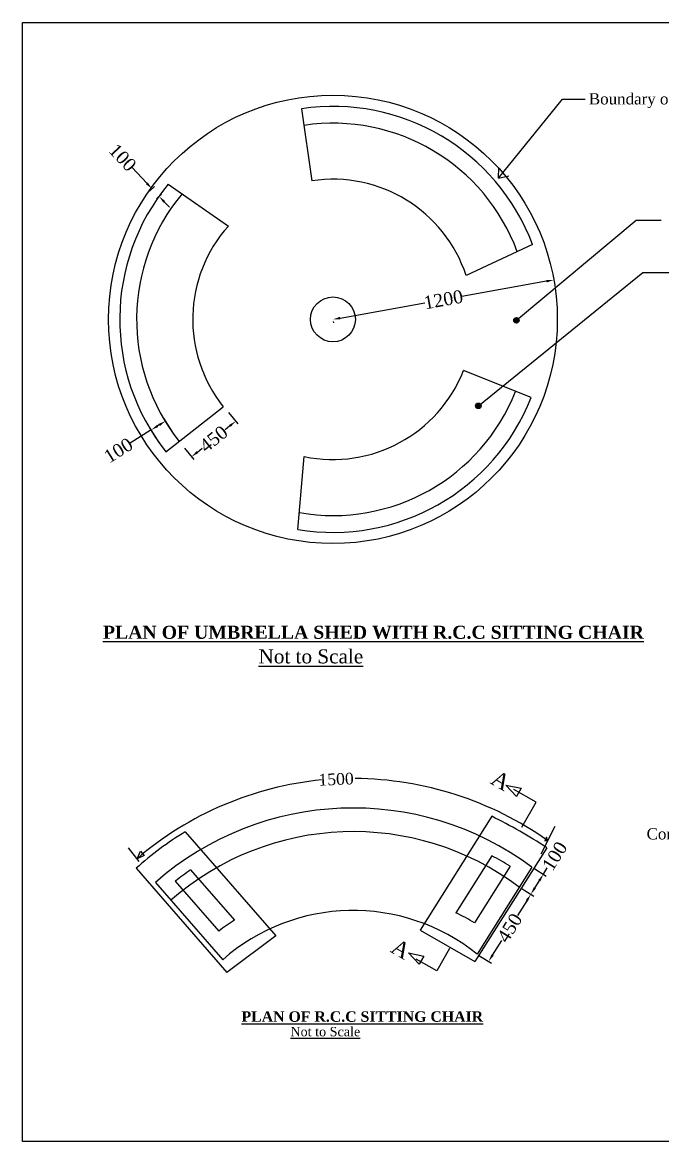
# Model space of a CAD drawing. Header units: metres. Extents: x -1354 to 3686, y -9962 to -7697.
# Drawn here: x 2879.5 to 2947.9, y -7836.2 to -7716.4 of the extents above; entities that cross this region are included whole.
import ezdxf

# ---------------------------------------------------------------- set-up
doc = ezdxf.new("R2010")
doc.units = ezdxf.units.M
doc.layers.add('sheet', color=1, linetype='Continuous', lineweight=15)
doc.styles.add('dim', font='isocp.shx')
doc.styles.get("Standard").update_dxf_attribs({"font": 'times.ttf'})
doc.dimstyles.new('STANDARD$0', dxfattribs={"dimscale": 0, "dimtxt": 8, "dimasz": 8, "dimexe": 4, "dimexo": 0, "dimgap": 2, "dimtad": 1, "dimdec": 0, "dimzin": 0, "dimdsep": 46, "dimtxsty": 'dim', "dimblk": 'DOTSMALL', "dimcen": 1, "dimclrd": 6, "dimclre": 6, "dimclrt": 256, "dimadec": 0, "dimazin": 0, "dimtfac": 1, "dimtdec": 0, "dimtix": 1, "dimtofl": 0, "dimtmove": 1, "dimatfit": 3, "dimldrblk": 'DOTSMALL', "dimfxl": 6, "dimtolj": 1, "dimtzin": 0, "dimarcsym": 0})

# ---------------------------------------------------------------- blocks, each defined once
blk = doc.blocks.new('*D907')
at = {"layer": 'Defpoints', "color": 0, "lineweight": -3}
for p in [(2936.32, -7743.96), (2936.32, -7743.96), (2912.69, -7748.19)]:
    blk.add_point(p, dxfattribs=at)
at = {"layer": 'sheet', "color": 0, "lineweight": -2}
for p, q in [((2935.53, -7744.1), (2926.47, -7745.72)), ((2936.35, -7744.18), (2936.38, -7744.32)), ((2913.48, -7748.05), (2922.53, -7746.43)), ((2912.73, -7748.4), (2912.75, -7748.55))]:
    blk.add_line(p, q, dxfattribs=at)
at = {"layer": 'sheet', "color": 0, "lineweight": -3}
for points in [[(2935.5, -7743.97), (2935.55, -7744.24), (2936.32, -7743.96)], [(2913.45, -7747.91), (2913.5, -7748.18), (2912.69, -7748.19)]]:
    blk.add_solid(points, dxfattribs=at)
at = {"layer": 'sheet', "color": 0, "lineweight": -3, "insert": (2924.5, -7746.07), "char_height": 0.35, "attachment_point": 5, "rotation": 10.1361}
blk.add_mtext('\\A1;{\\H4x;1200}', dxfattribs=at)
blk = doc.blocks.new('*D908')
at = {"layer": 'Defpoints', "color": 0, "lineweight": -3}
for p in [(2893.26, -7760.02), (2894.22, -7761.56), (2895.75, -7760.61)]:
    blk.add_point(p, dxfattribs=at)
at = {"layer": 'sheet', "color": 0, "lineweight": -2}
for p, q in [((2895.63, -7760.42), (2894.59, -7758.76)), ((2893.26, -7760.02), (2891, -7761.43)), ((2894.11, -7761.37), (2893.07, -7759.71)), ((2894.11, -7759.49), (2893.94, -7759.6))]:
    blk.add_line(p, q, dxfattribs=at)
at = {"layer": 'sheet', "color": 0, "lineweight": -3}
for points in [[(2894.04, -7759.38), (2894.18, -7759.61), (2894.79, -7759.07)], [(2893.87, -7759.48), (2894.01, -7759.71), (2893.26, -7760.02)]]:
    blk.add_solid(points, dxfattribs=at)
at = {"layer": 'sheet', "color": 0, "lineweight": -3, "insert": (2889.74, -7762.21), "char_height": 0.35, "attachment_point": 5, "rotation": 31.9027}
blk.add_mtext('\\A1;{\\H4x;100}', dxfattribs=at)
blk = doc.blocks.new('*D909')
at = {"layer": 'Defpoints', "color": 0, "lineweight": -3}
for p in [(2892.9, -7734.6), (2894.1, -7735.02), (2893.67, -7735.42)]:
    blk.add_point(p, dxfattribs=at)
at = {"layer": 'sheet', "color": 0, "lineweight": -2}
for p, q in [((2892.78, -7733.62), (2891.21, -7731.94)), ((2893.06, -7734.45), (2893.6, -7733.95)), ((2893.83, -7735.27), (2894.36, -7734.77)), ((2894.65, -7735.6), (2895.2, -7736.19))]:
    blk.add_line(p, q, dxfattribs=at)
at = {"layer": 'sheet', "color": 0, "lineweight": -3}
for points in [[(2892.88, -7733.53), (2892.68, -7733.71), (2893.33, -7734.2)], [(2894.74, -7735.51), (2894.55, -7735.7), (2894.1, -7735.02)]]:
    blk.add_solid(points, dxfattribs=at)
at = {"layer": 'sheet', "color": 0, "lineweight": -3, "insert": (2890.19, -7730.86), "char_height": 0.35, "attachment_point": 5, "rotation": 313.2269}
blk.add_mtext('\\A1;{\\H4x;100}', dxfattribs=at)
blk = doc.blocks.new('*D910')
at = {"layer": 'Defpoints', "color": 0, "lineweight": -3}
for p in [(2901.39, -7757.97), (2902.29, -7759.09), (2896.67, -7761.79)]:
    blk.add_point(p, dxfattribs=at)
at = {"layer": 'sheet', "color": 0, "lineweight": -2}
for p, q in [((2901.53, -7758.14), (2902.52, -7759.37)), ((2901.67, -7759.59), (2901.16, -7760)), ((2896.81, -7761.96), (2897.8, -7763.18)), ((2898.19, -7762.4), (2898.69, -7761.99))]:
    blk.add_line(p, q, dxfattribs=at)
at = {"layer": 'sheet', "color": 0, "lineweight": -3}
for points in [[(2901.58, -7759.49), (2901.75, -7759.69), (2902.29, -7759.09)], [(2898.11, -7762.29), (2898.28, -7762.5), (2897.57, -7762.9)]]:
    blk.add_solid(points, dxfattribs=at)
at = {"layer": 'sheet', "color": 0, "lineweight": -3, "insert": (2899.93, -7760.99), "char_height": 0.35, "attachment_point": 5, "rotation": 38.939}
blk.add_mtext('\\A1;{\\H4x;450}', dxfattribs=at)
blk = doc.blocks.new('*D916')
at = {"layer": 'Defpoints', "color": 0, "lineweight": -3}
for p in [(2932.62, -7808.97), (2928.11, -7816.15), (2929.34, -7816.92)]:
    blk.add_point(p, dxfattribs=at)
at = {"layer": 'sheet', "color": 0, "lineweight": -2}
for p, q in [((2932.81, -7809.09), (2934.16, -7809.93)), ((2933.42, -7810.42), (2932.44, -7811.99)), ((2929.77, -7816.24), (2930.75, -7814.67)), ((2928.3, -7816.27), (2929.65, -7817.11))]:
    blk.add_line(p, q, dxfattribs=at)
at = {"layer": 'sheet', "color": 0, "lineweight": -3}
for points in [[(2933.31, -7810.35), (2933.54, -7810.49), (2933.85, -7809.74)], [(2929.65, -7816.17), (2929.88, -7816.31), (2929.34, -7816.92)]]:
    blk.add_solid(points, dxfattribs=at)
at = {"layer": 'sheet', "color": 0, "lineweight": -3, "insert": (2931.59, -7813.33), "char_height": 0.35, "attachment_point": 5, "rotation": 57.8794}
blk.add_mtext('\\A1;{\\H4x;450}', dxfattribs=at)
blk = doc.blocks.new('*D917')
at = {"layer": 'Defpoints', "color": 0, "lineweight": -3}
for p in [(2933.97, -7806.82), (2935.2, -7807.59), (2932.62, -7808.97)]:
    blk.add_point(p, dxfattribs=at)
at = {"layer": 'sheet', "color": 0, "lineweight": -2}
for p, q in [((2934.16, -7806.93), (2935.51, -7807.78)), ((2935.2, -7807.59), (2935.62, -7806.91)), ((2934.27, -7809.06), (2934.77, -7808.26)), ((2932.81, -7809.09), (2934.16, -7809.93))]:
    blk.add_line(p, q, dxfattribs=at)
at = {"layer": 'sheet', "color": 0, "lineweight": -3}
for points in [[(2934.66, -7808.19), (2934.89, -7808.33), (2935.2, -7807.59)], [(2934.16, -7808.99), (2934.39, -7809.13), (2933.85, -7809.74)]]:
    blk.add_solid(points, dxfattribs=at)
at = {"layer": 'sheet', "color": 0, "lineweight": -3, "insert": (2936.41, -7805.65), "char_height": 0.35, "attachment_point": 5, "rotation": 57.9072}
blk.add_mtext('\\A1;{\\H4x;100}', dxfattribs=at)

msp = doc.modelspace()

# ---------------------------------------------------------------- hatches: boundary and pattern name
at = {"layer": 'sheet', "lineweight": -3}
for points in [[(2932.019784, -7748.284698, 1), (2932.601315, -7748.284698, 1)], [(2928.548282, -7757.438939, 1), (2927.947967, -7757.438939, 1)]]:
    msp.add_hatch(color=0, dxfattribs=at).paths.add_polyline_path(points)

# ---------------------------------------------------------------- linework, layer by layer
msp.add_lwpolyline([(3052.193266, -7836.209862), (2879.478321, -7836.209862), (2879.478321, -7716.392574), (3052.193266, -7716.392574)], close=True)
at = {"layer": 'sheet', "color": 0, "lineweight": -3}
for p, q in [((2909.344611, -7725.633432), (2910.450802, -7733.354741)), ((2895.083173, -7733.700713), (2901.505145, -7738.191616)), ((2934.038475, -7740.181796), (2926.938253, -7743.497935)), ((2933.894226, -7756.566204), (2926.654281, -7753.663539)), ((2894.830852, -7762.360409), (2900.964607, -7757.541765)), ((2908.948042, -7770.677536), (2909.626292, -7762.870493)), ((2929.591772, -7804.067321), (2929.584707, -7804.078574)), ((2933.97363, -7806.818247), (2928.114265, -7816.151435))]:
    msp.add_line(p, q, dxfattribs=at)
at = {"layer": 'sheet', "color": 0, "lineweight": -3, "ltscale": 5}
for p, q in [((2929.669702, -7801.381896), (2922.017306, -7813.571144)), ((2896.896935, -7803.033474), (2906.588924, -7814.183763)), ((2935.550402, -7804.745834), (2927.884168, -7816.944005)), ((2929.668815, -7805.614999), (2925.838456, -7811.716251)), ((2891.647552, -7806.953537), (2901.346724, -7818.112089)), ((2897.471423, -7807.124135), (2902.154581, -7812.511941)), ((2931.651092, -7806.725226), (2927.839269, -7812.796953)), ((2893.702986, -7808.464003), (2900.898926, -7816.742676)), ((2895.825861, -7808.3308), (2900.475598, -7813.680157))]:
    msp.add_line(p, q, dxfattribs=at)
at = {"layer": 'sheet', "color": 0, "lineweight": -3}
for points in [[(2930.396038, -7733.075692), (2937.249651, -7724.623896), (2939.672849, -7724.623896)], [(2930.396038, -7733.075692), (2930.439104, -7731.918275)], [(2930.396038, -7733.075692), (2931.514892, -7732.811462)], [(2932.31055, -7748.284698), (2945.119051, -7737.55311), (2947.791682, -7737.55311)], [(2928.248124, -7757.438939), (2945.844136, -7743.157633), (2948.86329, -7743.157633)], [(2931.178944, -7798.050049), (2932.832793, -7798.387356), (2932.334278, -7799.255464), (2931.178944, -7798.050049)], [(2932.902073, -7802.564888), (2934.439684, -7799.887313), (2932.025689, -7798.501064)], [(2936.417327, -7802.46246), (2934.913108, -7805.427664)], [(2935.65294, -7803.969265), (2935.531228, -7803.613174), (2935.361033, -7804.001859), (2935.65294, -7803.969265)], [(2891.969646, -7806.218097), (2890.842716, -7804.757922)], [(2891.744307, -7805.926123), (2892.112412, -7805.125853), (2892.493154, -7805.588198), (2891.744307, -7805.926123)], [(2925.158821, -7815.55008), (2923.791259, -7817.931532), (2921.584387, -7816.664224)], [(2920.757793, -7816.012585), (2922.411642, -7816.349893), (2921.913127, -7817.218001), (2920.757793, -7816.012585)]]:
    msp.add_lwpolyline(points, dxfattribs=at)
at = {"layer": 'sheet', "color": 0, "lineweight": -3, "ltscale": 5}
for points in [[(2906.588924, -7814.183763), (2901.346724, -7818.112089)], [(2922.017307, -7813.571144), (2927.884168, -7816.944005)]]:
    msp.add_lwpolyline(points, dxfattribs=at)
at = {"layer": 'sheet', "color": 0, "lineweight": -3}
for centre, radius in [((2912.689896, -7748.186682), 24), ((2912.689896, -7748.186682), 2.4), ((2932.31055, -7748.284698), 0.290765), ((2928.248124, -7757.438939), 0.300158)]:
    msp.add_circle(centre, radius, dxfattribs=at)
for centre, radius, start, end in [((2912.689896, -7748.186682), 22.8, 20.55409009, 98.43707066), ((2912.689896, -7748.186682), 21, 20.16914025, 98.46142111), ((2912.689896, -7748.186682), 22.8, 140.55409008, 218.43707065), ((2912.689896, -7748.186682), 15, 18.21496923, 98.58479773), ((2912.689896, -7748.186682), 21, 140.16914025, 218.46142112), ((2912.689896, -7748.186682), 15, 138.21496923, 218.58479773), ((2912.689896, -7748.186682), 15, 258.21496923, 338.58479773), ((2912.689896, -7748.186682), 22.8, 260.55409008, 338.43707065), ((2912.689896, -7748.186682), 21, 260.16914025, 338.46142111), ((2914.945528, -7832.913258), 35.589354, 95.58926048, 130.68611349), ((2914.676407, -7833.783894), 36.454451, 54.87111842, 89.40958924), ((2914.856602, -7832.558161), 32.0625, 53.39873672, 131.28171729), ((2914.856602, -7832.558161), 29.53125, 53.01378689, 131.30606776), ((2914.856602, -7832.558161), 21.09375, 51.05961587, 131.42944437), ((2914.856602, -7832.558161), 23.731673, 131.38144489, 131.42944437), ((2914.856602, -7832.558161), 23.515004, 131.38498143, 131.42944437)]:
    msp.add_arc(centre, radius, start, end, dxfattribs=at)
at = {"layer": 'sheet', "color": 0, "lineweight": -3, "ltscale": 5}
for centre, radius, start, end in [((2906.063528, -7849.471416), 53.571013, 56.60376201, 63.85451068), ((2914.856602, -7832.558161), 34.55802, 121.31186579, 132.19041308), ((2915.676703, -7832.922245), 30.6833, 58.62604478, 62.86960021), ((2914.856602, -7832.558161), 30.80802, 124.35417556, 128.14985263), ((2915.676703, -7832.922245), 23.515004, 58.85365693, 64.39661065), ((2914.856602, -7832.558161), 23.731673, 122.35984896, 127.2996526)]:
    msp.add_arc(centre, radius, start, end, dxfattribs=at)
at = {"layer": 'sheet', "color": 0, "lineweight": -3}
msp.add_solid([(2933.78666, -7802.842615), (2933.780611, -7802.852101), (2933.812091, -7802.865505)], dxfattribs=at)

# ---------------------------------------------------------------- texts
at = {"layer": 'sheet', "color": 0, "lineweight": -3, "char_height": 1.2, "attachment_point": 1}
for s, insert in [('Boundary of Umbrella Shed ', (2940.063574, -7723.97611)), ('Compacted Sand Filling', (2946.239319, -7802.660385))]:
    msp.add_mtext(s, dxfattribs=dict(at, insert=insert))
at = {"layer": 'sheet', "color": 0, "lineweight": -3, "attachment_point": 1}
for s, insert, char_height, width in [('{\\fTahoma|b0|i0|c0|p34;\\P\\fTimes New Roman|b1|i0|c0|p18;\\H1.25x;\\LPLAN OF UMBRELLA SHED WITH R.C.C SITTING CHAIR }', (2888.088129, -7779.115637), 1.12, 5694.66848672), ('{\\fTahoma|b0|i0|c0|p34;\\P\\fTimes New Roman|b0|i0|c0|p18;\\H0.5183x;      \\H1.25x;\\L Not to Scale}', (2901.447786, -7779.65567), 2.31516731, 8542.00273008), ('{\\fTimes New Roman|b1|i0|c0|p18;\\LPLAN OF R.C.C SITTING CHAIR}', (2902.909482, -7822.261226), 1.12, 5694.66848672), ('{\\fTahoma|b0|i0|c0|p34;\\P\\fTimes New Roman|b0|i0|c0|p18;\\H0.4319x;               \\LNot to Scale}', (2902.480501, -7820.073143), 2.31516731, 8542.00273008)]:
    msp.add_mtext(s, dxfattribs=dict(at, insert=insert, char_height=char_height, width=width))
at = {"layer": 'sheet', "color": 0, "lineweight": -3, "insert": (2913.025823, -7797.414272), "char_height": 1.25, "attachment_point": 5, "rotation": 2.34022701}
msp.add_mtext('\\A1;1500', dxfattribs=at)
at = {"layer": 'sheet', "color": 0, "lineweight": -3, "char_height": 1.6875, "width": 1.23016038, "attachment_point": 1, "rotation": 330.1331809}
for insert in [(2930.177391, -7796.302294), (2919.488139, -7814.343191)]:
    msp.add_mtext('\\pi-0.2,l0.3,t0.3;A', dxfattribs=dict(at, insert=insert))

# ---------------------------------------------------------------- dimensions: what is measured, and where the dimension line sits
at = {"layer": 'sheet', "color": 0, "lineweight": -3}
for base, p1, p2, angle, picture, middle in [((2894.09939, -7735.020823), (2892.904887, -7734.601638), (2893.674388, -7735.420303), 313.22691079, '*D909', (2890.191643, -7730.863409)), ((2893.263745, -7760.018146), (2895.745072, -7760.608758), (2894.22173, -7761.557053), 211.90266027, '*D908', (2889.738602, -7762.212581))]:
    dim = msp.add_linear_dim(base=base, p1=p1, p2=p2, angle=angle, text='{\\H4x;100}', dimstyle='STANDARD$0', override={"dimscale": 1, "dimtxt": 0.35, "dimasz": 0.8, "dimexe": 0.364, "dimexo": 0.219, "dimgap": 0.09, "dimtad": 0, "dimlfac": 1000, "dimtxsty": 'Standard', "dimcen": 0.09, "dimclrd": 0, "dimclre": 0, "dimclrt": 0, "dimtix": 0, "dimtmove": 0, "dimfxl": 0.12}, dxfattribs=at)
    dim.commit()
    dim.dimension.update_dxf_attribs({"geometry": picture, "text_midpoint": middle, "dimtype": 161})
for p1, p2, distance, text, override, picture, middle in [((2912.689896, -7748.186682), (2936.315315, -7743.962989), 0, '{\\H4x;1200}', {"dimscale": 1, "dimtxt": 0.35, "dimasz": 0.8, "dimexe": 0.364, "dimexo": 0.219, "dimgap": 0.09, "dimtad": 0, "dimlfac": 1000, "dimlunit": 2, "dimtxsty": 'Standard', "dimcen": 0.09, "dimclrd": 0, "dimclre": 0, "dimclrt": 0, "dimtix": 0, "dimtmove": 0, "dimfxl": 0.12}, '*D907', (2924.502606, -7746.074835)), ((2896.668851, -7761.786261), (2901.389545, -7757.971835), -1.432375, '{\\H4x;450}', {"dimscale": 1, "dimtxt": 0.35, "dimasz": 0.8, "dimexe": 0.364, "dimexo": 0.219, "dimgap": 0.09, "dimtad": 0, "dimlfac": 1000, "dimtxsty": 'Standard', "dimcen": 0.09, "dimclrd": 0, "dimclre": 0, "dimclrt": 0, "dimtix": 0, "dimtmove": 0, "dimfxl": 0.12}, '*D910', (2899.929435, -7760.993172)), ((2932.62432, -7808.969835), (2933.97363, -7806.818247), -1.445658, '{\\H4x;100}', {"dimscale": 1, "dimtxt": 0.35, "dimasz": 0.8, "dimexe": 0.364, "dimexo": 0.219, "dimgap": 0.09, "dimtad": 0, "dimlfac": 1000, "dimtxsty": 'Standard', "dimcen": 0.09, "dimclrd": 0, "dimclre": 0, "dimclrt": 0, "dimtix": 0, "dimtmove": 0, "dimfxl": 0.12}, '*D917', (2936.411011, -7805.652663)), ((2932.623276, -7808.96918), (2928.114265, -7816.151435), 1.44689, '{\\H4x;450}', {"dimscale": 1, "dimtxt": 0.35, "dimasz": 0.8, "dimexe": 0.364, "dimexo": 0.219, "dimgap": 0.09, "dimtad": 0, "dimlfac": 1000, "dimtxsty": 'Standard', "dimcen": 0.09, "dimclrd": 0, "dimclre": 0, "dimclrt": 0, "dimtix": 0, "dimtmove": 0, "dimfxl": 0.12}, '*D916', (2931.594187, -7813.329622))]:
    dim = msp.add_aligned_dim(p1=p1, p2=p2, distance=distance, text=text, dimstyle='STANDARD$0', override=override, dxfattribs=at)
    dim.commit()
    dim.dimension.update_dxf_attribs({"geometry": picture, "text_midpoint": middle})

doc.saveas('drawing.dxf')
